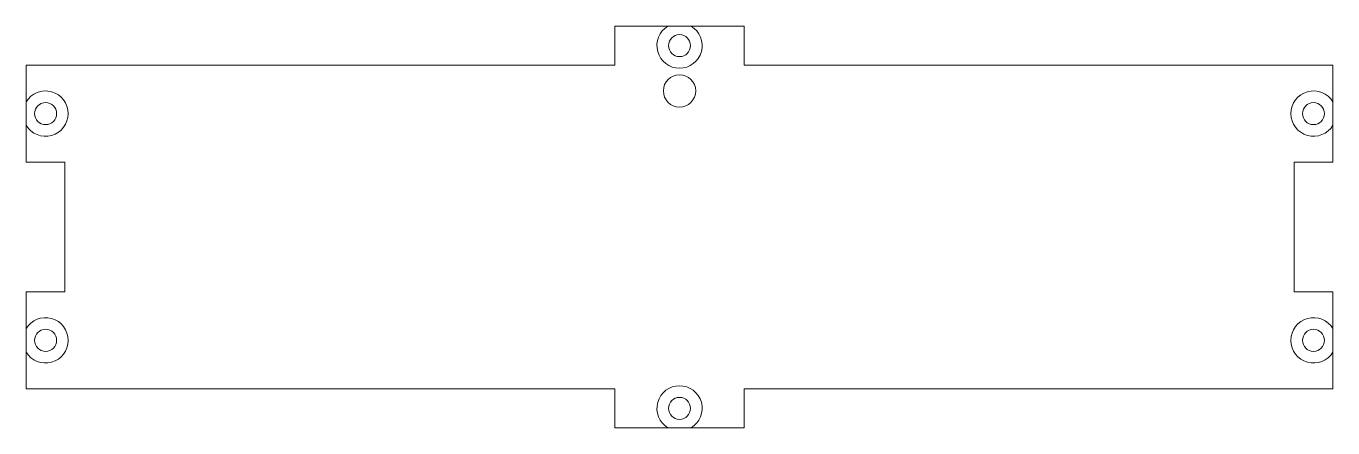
# Model space of a CAD drawing. Header units: millimetres. Extents: x -103 to 99, y -34 to 28.
import ezdxf

# ---------------------------------------------------------------- set-up
doc = ezdxf.new("R2010")
doc.units = ezdxf.units.MM

msp = doc.modelspace()

# ---------------------------------------------------------------- linework, layer by layer
at = {"color": 7, "linetype": 'Continuous', "lineweight": 15}
for p, q in [((-12, 22.3), (-12, 28.3)), ((-12, 28.3), (8, 28.3)), ((8, 28.3), (8, 22.3)), ((-103, 7.3), (-103, 22.3)), ((-103, 22.3), (-12, 22.3)), ((8, 22.3), (99, 22.3)), ((99, 22.3), (99, 7.3)), ((-97, 7.3), (-103, 7.3)), ((-97, -12.7), (-97, 7.3)), ((99, 7.3), (93, 7.3)), ((93, 7.3), (93, -12.7)), ((-103, -27.7), (-103, -12.7)), ((-103, -12.7), (-97, -12.7)), ((93, -12.7), (99, -12.7)), ((99, -12.7), (99, -27.7)), ((-12, -27.7), (-103, -27.7)), ((-12, -33.7), (-12, -27.7)), ((99, -27.7), (8, -27.7)), ((8, -27.7), (8, -33.7)), ((8, -33.7), (-12, -33.7))]:
    msp.add_line(p, q, dxfattribs=at)
for centre, radius in [((-2, 25.3), 1.7), ((-2, 18.3), 2.5), ((-100, 14.8), 1.7), ((96, 14.8), 1.7), ((-100, -20.2), 1.7), ((96, -20.2), 1.7), ((-2, -30.7), 1.7)]:
    msp.add_circle(centre, radius, dxfattribs=at)
for centre, start, end in [((-2, 25.3), 121.0027, 58.9973), ((-100, 14.8), 211.0027, 148.9973), ((96, 14.8), 31.0027, 328.9973), ((-100, -20.2), 211.0027, 148.9973), ((96, -20.2), 31.0027, 328.9973), ((-2, -30.7), 301.0027, 238.9973)]:
    msp.add_arc(centre, 3.5, start, end, dxfattribs=at)

doc.saveas('drawing.dxf')
